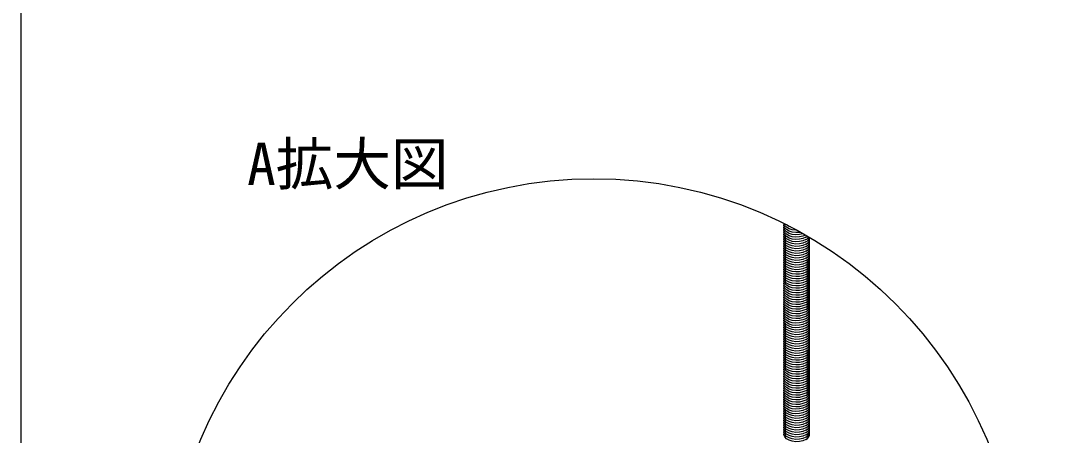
# Model space of a CAD drawing. Units: millimetres on the paper. Extents: x -141 to 141, y -98 to 97.
# Drawn here: x -141 to -45.2, y -38.4 to -0.3 of the extents above; entities that cross this region are included whole.
import ezdxf
from ezdxf.enums import TextEntityAlignment as Align

# ---------------------------------------------------------------- set-up
doc = ezdxf.new("R2010")
doc.units = ezdxf.units.MM
doc.layers.add('0-0_文字･図枠･寸法', color=7, linetype='Continuous')
doc.layers.add('0-1_0', color=7, linetype='Continuous')
doc.styles.add('ＭＳ ゴシック', font='')
doc.styles.get('ＭＳ ゴシック').set_extended_font_data('MS Gothic')

msp = doc.modelspace()

# ---------------------------------------------------------------- linework, layer by layer
at = {"layer": '0-0_文字･図枠･寸法'}
msp.add_lwpolyline([(141.017, 97.187), (-140.983, 97.187), (-140.983, -97.813)], dxfattribs=at)
msp.add_circle((-88.297, -54.058), 39.223, dxfattribs=at)
at = {"layer": '0-1_0'}
for points in [[(-69.297, -19.744), (-69.383, -19.763), (-69.718, -19.777), (-70.045, -19.736), (-70.339, -19.643), (-70.576, -19.506), (-70.737, -19.336), (-70.808, -19.147), (-70.797, -18.992)], [(-69.634, -19.56), (-69.718, -19.563), (-70.045, -19.522), (-70.339, -19.429), (-70.576, -19.292), (-70.737, -19.122), (-70.801, -18.954)], [(-70.201, -19.259), (-70.339, -19.215), (-70.576, -19.079), (-70.599, -19.055)], [(-69.031, -19.893), (-69.069, -19.909), (-69.383, -19.977), (-69.718, -19.991), (-70.045, -19.949), (-70.339, -19.857), (-70.576, -19.72), (-70.737, -19.55), (-70.808, -19.361), (-70.797, -19.205)], [(-68.817, -20.014), (-69.069, -20.123), (-69.383, -20.19), (-69.718, -20.204), (-70.045, -20.163), (-70.339, -20.07), (-70.576, -19.934), (-70.737, -19.764), (-70.808, -19.575), (-70.797, -19.419)], [(-68.801, -20.221), (-69.069, -20.337), (-69.383, -20.404), (-69.718, -20.418), (-70.045, -20.377), (-70.339, -20.284), (-70.576, -20.147), (-70.737, -19.977), (-70.808, -19.788), (-70.797, -19.633)], [(-68.801, -20.434), (-69.069, -20.55), (-69.383, -20.618), (-69.718, -20.632), (-70.045, -20.591), (-70.339, -20.498), (-70.576, -20.361), (-70.737, -20.191), (-70.808, -20.002), (-70.797, -19.847)], [(-68.801, -20.648), (-69.069, -20.764), (-69.383, -20.832), (-69.718, -20.846), (-70.045, -20.804), (-70.339, -20.712), (-70.576, -20.575), (-70.737, -20.405), (-70.808, -20.216), (-70.797, -20.06)], [(-68.801, -20.862), (-69.069, -20.978), (-69.383, -21.045), (-69.718, -21.059), (-70.045, -21.018), (-70.339, -20.925), (-70.576, -20.789), (-70.737, -20.619), (-70.808, -20.429), (-70.797, -20.274)], [(-68.801, -20.862), (-69.069, -20.978), (-69.383, -21.045), (-69.718, -21.059), (-70.045, -21.018), (-70.339, -20.925), (-70.576, -20.789), (-70.737, -20.619), (-70.808, -20.429), (-70.797, -20.274)], [(-68.801, -21.076), (-69.069, -21.192), (-69.383, -21.259), (-69.718, -21.273), (-70.045, -21.232), (-70.339, -21.139), (-70.576, -21.002), (-70.737, -20.832), (-70.808, -20.643), (-70.797, -20.488)], [(-68.801, -21.289), (-69.069, -21.405), (-69.383, -21.473), (-69.718, -21.487), (-70.045, -21.446), (-70.339, -21.353), (-70.576, -21.216), (-70.737, -21.046), (-70.808, -20.857), (-70.797, -20.702)], [(-68.801, -21.503), (-69.069, -21.619), (-69.383, -21.687), (-69.718, -21.7), (-70.045, -21.659), (-70.339, -21.567), (-70.576, -21.43), (-70.737, -21.26), (-70.808, -21.071), (-70.797, -20.915)], [(-68.801, -21.717), (-69.069, -21.833), (-69.383, -21.9), (-69.718, -21.914), (-70.045, -21.873), (-70.339, -21.78), (-70.576, -21.643), (-70.737, -21.474), (-70.808, -21.284), (-70.797, -21.129)], [(-68.801, -21.931), (-69.069, -22.047), (-69.383, -22.114), (-69.718, -22.128), (-70.045, -22.087), (-70.339, -21.994), (-70.576, -21.857), (-70.737, -21.687), (-70.808, -21.498), (-70.797, -21.343)], [(-68.801, -22.144), (-69.069, -22.26), (-69.383, -22.328), (-69.718, -22.342), (-70.045, -22.301), (-70.339, -22.208), (-70.576, -22.071), (-70.737, -21.901), (-70.808, -21.712), (-70.797, -21.557)], [(-68.801, -22.358), (-69.069, -22.474), (-69.383, -22.542), (-69.718, -22.555), (-70.045, -22.514), (-70.339, -22.422), (-70.576, -22.285), (-70.737, -22.115), (-70.808, -21.926), (-70.797, -21.77)], [(-68.801, -22.358), (-69.069, -22.474), (-69.383, -22.542), (-69.718, -22.555), (-70.045, -22.514), (-70.339, -22.422), (-70.576, -22.285), (-70.737, -22.115), (-70.808, -21.926), (-70.797, -21.77)], [(-68.801, -22.572), (-69.069, -22.688), (-69.383, -22.755), (-69.718, -22.769), (-70.045, -22.728), (-70.339, -22.635), (-70.576, -22.498), (-70.737, -22.329), (-70.808, -22.139), (-70.797, -21.984)], [(-68.801, -22.786), (-69.069, -22.902), (-69.383, -22.969), (-69.718, -22.983), (-70.045, -22.942), (-70.339, -22.849), (-70.576, -22.712), (-70.737, -22.542), (-70.808, -22.353), (-70.797, -22.198)], [(-68.801, -22.999), (-69.069, -23.115), (-69.383, -23.183), (-69.718, -23.197), (-70.045, -23.156), (-70.339, -23.063), (-70.576, -22.926), (-70.737, -22.756), (-70.808, -22.567), (-70.797, -22.412)], [(-68.801, -23.213), (-69.069, -23.329), (-69.383, -23.397), (-69.718, -23.41), (-70.045, -23.369), (-70.339, -23.277), (-70.576, -23.14), (-70.737, -22.97), (-70.808, -22.781), (-70.797, -22.625)], [(-68.801, -23.427), (-69.069, -23.543), (-69.383, -23.61), (-69.718, -23.624), (-70.045, -23.583), (-70.339, -23.49), (-70.576, -23.353), (-70.737, -23.184), (-70.808, -22.994), (-70.797, -22.839)], [(-68.801, -23.64), (-69.069, -23.756), (-69.383, -23.824), (-69.718, -23.838), (-70.045, -23.797), (-70.339, -23.704), (-70.576, -23.567), (-70.737, -23.397), (-70.808, -23.208), (-70.797, -23.053)], [(-68.801, -23.64), (-69.069, -23.756), (-69.383, -23.824), (-69.718, -23.838), (-70.045, -23.797), (-70.339, -23.704), (-70.576, -23.567), (-70.737, -23.397), (-70.808, -23.208), (-70.797, -23.053)], [(-68.801, -23.854), (-69.069, -23.97), (-69.383, -24.038), (-69.718, -24.052), (-70.045, -24.011), (-70.339, -23.918), (-70.576, -23.781), (-70.737, -23.611), (-70.808, -23.422), (-70.797, -23.267)], [(-68.801, -24.068), (-69.069, -24.184), (-69.383, -24.252), (-69.718, -24.265), (-70.045, -24.224), (-70.339, -24.132), (-70.576, -23.995), (-70.737, -23.825), (-70.808, -23.636), (-70.797, -23.48)], [(-68.801, -24.282), (-69.069, -24.398), (-69.383, -24.465), (-69.718, -24.479), (-70.045, -24.438), (-70.339, -24.345), (-70.576, -24.208), (-70.737, -24.039), (-70.808, -23.849), (-70.797, -23.694)], [(-68.801, -24.495), (-69.069, -24.611), (-69.383, -24.679), (-69.718, -24.693), (-70.045, -24.652), (-70.339, -24.559), (-70.576, -24.422), (-70.737, -24.252), (-70.808, -24.063), (-70.797, -23.908)], [(-68.801, -24.709), (-69.069, -24.825), (-69.383, -24.893), (-69.718, -24.907), (-70.045, -24.865), (-70.339, -24.773), (-70.576, -24.636), (-70.737, -24.466), (-70.808, -24.277), (-70.797, -24.121)], [(-68.801, -24.923), (-69.069, -25.039), (-69.383, -25.107), (-69.718, -25.12), (-70.045, -25.079), (-70.339, -24.986), (-70.576, -24.85), (-70.737, -24.68), (-70.808, -24.491), (-70.797, -24.335)], [(-68.801, -25.137), (-69.069, -25.253), (-69.383, -25.32), (-69.718, -25.334), (-70.045, -25.293), (-70.339, -25.2), (-70.576, -25.063), (-70.737, -24.893), (-70.808, -24.704), (-70.797, -24.549)], [(-68.801, -25.137), (-69.069, -25.253), (-69.383, -25.32), (-69.718, -25.334), (-70.045, -25.293), (-70.339, -25.2), (-70.576, -25.063), (-70.737, -24.893), (-70.808, -24.704), (-70.797, -24.549)], [(-68.801, -25.35), (-69.069, -25.466), (-69.383, -25.534), (-69.718, -25.548), (-70.045, -25.507), (-70.339, -25.414), (-70.576, -25.277), (-70.737, -25.107), (-70.808, -24.918), (-70.797, -24.763)], [(-68.801, -25.564), (-69.069, -25.68), (-69.383, -25.748), (-69.718, -25.762), (-70.045, -25.72), (-70.339, -25.628), (-70.576, -25.491), (-70.737, -25.321), (-70.808, -25.132), (-70.797, -24.976)], [(-68.801, -25.778), (-69.069, -25.894), (-69.383, -25.962), (-69.718, -25.975), (-70.045, -25.934), (-70.339, -25.841), (-70.576, -25.705), (-70.737, -25.535), (-70.808, -25.346), (-70.797, -25.19)], [(-68.801, -25.992), (-69.069, -26.108), (-69.383, -26.175), (-69.718, -26.189), (-70.045, -26.148), (-70.339, -26.055), (-70.576, -25.918), (-70.737, -25.748), (-70.808, -25.559), (-70.797, -25.404)], [(-68.801, -26.205), (-69.069, -26.321), (-69.383, -26.389), (-69.718, -26.403), (-70.045, -26.362), (-70.339, -26.269), (-70.576, -26.132), (-70.737, -25.962), (-70.808, -25.773), (-70.797, -25.618)], [(-68.801, -26.419), (-69.069, -26.535), (-69.383, -26.603), (-69.718, -26.617), (-70.045, -26.575), (-70.339, -26.483), (-70.576, -26.346), (-70.737, -26.176), (-70.808, -25.987), (-70.797, -25.831)], [(-68.801, -26.419), (-69.069, -26.535), (-69.383, -26.603), (-69.718, -26.617), (-70.045, -26.575), (-70.339, -26.483), (-70.576, -26.346), (-70.737, -26.176), (-70.808, -25.987), (-70.797, -25.831)], [(-68.801, -26.633), (-69.069, -26.749), (-69.383, -26.817), (-69.718, -26.83), (-70.045, -26.789), (-70.339, -26.696), (-70.576, -26.56), (-70.737, -26.39), (-70.808, -26.201), (-70.797, -26.045)], [(-68.801, -26.847), (-69.069, -26.963), (-69.383, -27.03), (-69.718, -27.044), (-70.045, -27.003), (-70.339, -26.91), (-70.576, -26.773), (-70.737, -26.603), (-70.808, -26.414), (-70.797, -26.259)], [(-68.801, -27.06), (-69.069, -27.176), (-69.383, -27.244), (-69.718, -27.258), (-70.045, -27.217), (-70.339, -27.124), (-70.576, -26.987), (-70.737, -26.817), (-70.808, -26.628), (-70.797, -26.473)], [(-68.801, -27.274), (-69.069, -27.39), (-69.383, -27.458), (-69.718, -27.472), (-70.045, -27.43), (-70.339, -27.338), (-70.576, -27.201), (-70.737, -27.031), (-70.808, -26.842), (-70.797, -26.686)], [(-68.801, -27.488), (-69.069, -27.604), (-69.383, -27.671), (-69.718, -27.685), (-70.045, -27.644), (-70.339, -27.551), (-70.576, -27.415), (-70.737, -27.245), (-70.808, -27.056), (-70.797, -26.9)], [(-68.801, -27.702), (-69.069, -27.818), (-69.383, -27.885), (-69.718, -27.899), (-70.045, -27.858), (-70.339, -27.765), (-70.576, -27.628), (-70.737, -27.458), (-70.808, -27.269), (-70.797, -27.114)], [(-68.801, -27.915), (-69.069, -28.031), (-69.383, -28.099), (-69.718, -28.113), (-70.045, -28.072), (-70.339, -27.979), (-70.576, -27.842), (-70.737, -27.672), (-70.808, -27.483), (-70.797, -27.328)], [(-68.801, -27.915), (-69.069, -28.031), (-69.383, -28.099), (-69.718, -28.113), (-70.045, -28.072), (-70.339, -27.979), (-70.576, -27.842), (-70.737, -27.672), (-70.808, -27.483), (-70.797, -27.328)], [(-68.801, -28.129), (-69.069, -28.245), (-69.383, -28.313), (-69.718, -28.327), (-70.045, -28.285), (-70.339, -28.193), (-70.576, -28.056), (-70.737, -27.886), (-70.808, -27.697), (-70.797, -27.541)], [(-68.801, -28.343), (-69.069, -28.459), (-69.383, -28.526), (-69.718, -28.54), (-70.045, -28.499), (-70.339, -28.406), (-70.576, -28.269), (-70.737, -28.1), (-70.808, -27.91), (-70.797, -27.755)], [(-68.801, -28.557), (-69.069, -28.673), (-69.383, -28.74), (-69.718, -28.754), (-70.045, -28.713), (-70.339, -28.62), (-70.576, -28.483), (-70.737, -28.313), (-70.808, -28.124), (-70.797, -27.969)], [(-68.801, -28.77), (-69.069, -28.886), (-69.383, -28.954), (-69.718, -28.968), (-70.045, -28.927), (-70.339, -28.834), (-70.576, -28.697), (-70.737, -28.527), (-70.808, -28.338), (-70.797, -28.183)], [(-68.801, -28.984), (-69.069, -29.1), (-69.383, -29.168), (-69.718, -29.181), (-70.045, -29.14), (-70.339, -29.048), (-70.576, -28.911), (-70.737, -28.741), (-70.808, -28.552), (-70.797, -28.396)], [(-68.801, -29.198), (-69.069, -29.314), (-69.383, -29.381), (-69.718, -29.395), (-70.045, -29.354), (-70.339, -29.261), (-70.576, -29.124), (-70.737, -28.955), (-70.808, -28.765), (-70.797, -28.61)], [(-68.801, -29.198), (-69.069, -29.314), (-69.383, -29.381), (-69.718, -29.395), (-70.045, -29.354), (-70.339, -29.261), (-70.576, -29.124), (-70.737, -28.955), (-70.808, -28.765), (-70.797, -28.61)], [(-68.801, -29.412), (-69.069, -29.528), (-69.383, -29.595), (-69.718, -29.609), (-70.045, -29.568), (-70.339, -29.475), (-70.576, -29.338), (-70.737, -29.168), (-70.808, -28.979), (-70.797, -28.824)], [(-68.801, -29.625), (-69.069, -29.741), (-69.383, -29.809), (-69.718, -29.823), (-70.045, -29.782), (-70.339, -29.689), (-70.576, -29.552), (-70.737, -29.382), (-70.808, -29.193), (-70.797, -29.038)], [(-68.801, -29.839), (-69.069, -29.955), (-69.383, -30.023), (-69.718, -30.036), (-70.045, -29.995), (-70.339, -29.903), (-70.576, -29.766), (-70.737, -29.596), (-70.808, -29.407), (-70.797, -29.251)], [(-68.801, -30.053), (-69.069, -30.169), (-69.383, -30.236), (-69.718, -30.25), (-70.045, -30.209), (-70.339, -30.116), (-70.576, -29.979), (-70.737, -29.81), (-70.808, -29.62), (-70.797, -29.465)], [(-68.801, -30.266), (-69.069, -30.382), (-69.383, -30.45), (-69.718, -30.464), (-70.045, -30.423), (-70.339, -30.33), (-70.576, -30.193), (-70.737, -30.023), (-70.808, -29.834), (-70.797, -29.679)], [(-68.801, -30.48), (-69.069, -30.596), (-69.383, -30.664), (-69.718, -30.678), (-70.045, -30.637), (-70.339, -30.544), (-70.576, -30.407), (-70.737, -30.237), (-70.808, -30.048), (-70.797, -29.893)], [(-68.801, -30.694), (-69.069, -30.81), (-69.383, -30.878), (-69.718, -30.891), (-70.045, -30.85), (-70.339, -30.758), (-70.576, -30.621), (-70.737, -30.451), (-70.808, -30.262), (-70.797, -30.106)], [(-68.801, -30.694), (-69.069, -30.81), (-69.383, -30.878), (-69.718, -30.891), (-70.045, -30.85), (-70.339, -30.758), (-70.576, -30.621), (-70.737, -30.451), (-70.808, -30.262), (-70.797, -30.106)], [(-68.801, -30.908), (-69.069, -31.024), (-69.383, -31.091), (-69.718, -31.105), (-70.045, -31.064), (-70.339, -30.971), (-70.576, -30.834), (-70.737, -30.665), (-70.808, -30.475), (-70.797, -30.32)], [(-68.801, -31.121), (-69.069, -31.237), (-69.383, -31.305), (-69.718, -31.319), (-70.045, -31.278), (-70.339, -31.185), (-70.576, -31.048), (-70.737, -30.878), (-70.808, -30.689), (-70.797, -30.534)], [(-68.801, -31.335), (-69.069, -31.451), (-69.383, -31.519), (-69.718, -31.533), (-70.045, -31.492), (-70.339, -31.399), (-70.576, -31.262), (-70.737, -31.092), (-70.808, -30.903), (-70.797, -30.747)], [(-68.801, -31.549), (-69.069, -31.665), (-69.383, -31.733), (-69.718, -31.746), (-70.045, -31.705), (-70.339, -31.612), (-70.576, -31.476), (-70.737, -31.306), (-70.808, -31.117), (-70.797, -30.961)], [(-68.801, -31.763), (-69.069, -31.879), (-69.383, -31.946), (-69.718, -31.96), (-70.045, -31.919), (-70.339, -31.826), (-70.576, -31.689), (-70.737, -31.519), (-70.808, -31.33), (-70.797, -31.175)], [(-68.801, -31.976), (-69.069, -32.092), (-69.383, -32.16), (-69.718, -32.174), (-70.045, -32.133), (-70.339, -32.04), (-70.576, -31.903), (-70.737, -31.733), (-70.808, -31.544), (-70.797, -31.389)], [(-68.801, -31.976), (-69.069, -32.092), (-69.383, -32.16), (-69.718, -32.174), (-70.045, -32.133), (-70.339, -32.04), (-70.576, -31.903), (-70.737, -31.733), (-70.808, -31.544), (-70.797, -31.389)], [(-68.801, -32.19), (-69.069, -32.306), (-69.383, -32.374), (-69.718, -32.388), (-70.045, -32.346), (-70.339, -32.254), (-70.576, -32.117), (-70.737, -31.947), (-70.808, -31.758), (-70.797, -31.602)], [(-68.801, -32.404), (-69.069, -32.52), (-69.383, -32.588), (-69.718, -32.601), (-70.045, -32.56), (-70.339, -32.467), (-70.576, -32.331), (-70.737, -32.161), (-70.808, -31.972), (-70.797, -31.816)], [(-68.801, -32.618), (-69.069, -32.734), (-69.383, -32.801), (-69.718, -32.815), (-70.045, -32.774), (-70.339, -32.681), (-70.576, -32.544), (-70.737, -32.374), (-70.808, -32.185), (-70.797, -32.03)], [(-68.801, -32.831), (-69.069, -32.947), (-69.383, -33.015), (-69.718, -33.029), (-70.045, -32.988), (-70.339, -32.895), (-70.576, -32.758), (-70.737, -32.588), (-70.808, -32.399), (-70.797, -32.244)], [(-68.801, -33.045), (-69.069, -33.161), (-69.383, -33.229), (-69.718, -33.243), (-70.045, -33.201), (-70.339, -33.109), (-70.576, -32.972), (-70.737, -32.802), (-70.808, -32.613), (-70.797, -32.457)], [(-68.801, -33.259), (-69.069, -33.375), (-69.383, -33.443), (-69.718, -33.456), (-70.045, -33.415), (-70.339, -33.322), (-70.576, -33.186), (-70.737, -33.016), (-70.808, -32.827), (-70.797, -32.671)], [(-68.801, -33.473), (-69.069, -33.589), (-69.383, -33.656), (-69.718, -33.67), (-70.045, -33.629), (-70.339, -33.536), (-70.576, -33.399), (-70.737, -33.229), (-70.808, -33.04), (-70.797, -32.885)], [(-68.801, -33.473), (-69.069, -33.589), (-69.383, -33.656), (-69.718, -33.67), (-70.045, -33.629), (-70.339, -33.536), (-70.576, -33.399), (-70.737, -33.229), (-70.808, -33.04), (-70.797, -32.885)], [(-68.801, -33.686), (-69.069, -33.802), (-69.383, -33.87), (-69.718, -33.884), (-70.045, -33.843), (-70.339, -33.75), (-70.576, -33.613), (-70.737, -33.443), (-70.808, -33.254), (-70.797, -33.099)], [(-68.801, -33.9), (-69.069, -34.016), (-69.383, -34.084), (-69.718, -34.098), (-70.045, -34.056), (-70.339, -33.964), (-70.576, -33.827), (-70.737, -33.657), (-70.808, -33.468), (-70.797, -33.312)], [(-68.801, -34.114), (-69.069, -34.23), (-69.383, -34.297), (-69.718, -34.311), (-70.045, -34.27), (-70.339, -34.177), (-70.576, -34.041), (-70.737, -33.871), (-70.808, -33.682), (-70.797, -33.526)], [(-68.801, -34.328), (-69.069, -34.444), (-69.383, -34.511), (-69.718, -34.525), (-70.045, -34.484), (-70.339, -34.391), (-70.576, -34.254), (-70.737, -34.084), (-70.808, -33.895), (-70.797, -33.74)], [(-68.801, -34.541), (-69.069, -34.657), (-69.383, -34.725), (-69.718, -34.739), (-70.045, -34.698), (-70.339, -34.605), (-70.576, -34.468), (-70.737, -34.298), (-70.808, -34.109), (-70.797, -33.954)], [(-68.801, -34.755), (-69.069, -34.871), (-69.383, -34.939), (-69.718, -34.953), (-70.045, -34.911), (-70.339, -34.819), (-70.576, -34.682), (-70.737, -34.512), (-70.808, -34.323), (-70.797, -34.167)], [(-68.801, -34.755), (-69.069, -34.871), (-69.383, -34.939), (-69.718, -34.953), (-70.045, -34.911), (-70.339, -34.819), (-70.576, -34.682), (-70.737, -34.512), (-70.808, -34.323), (-70.797, -34.167)], [(-68.801, -34.969), (-69.069, -35.085), (-69.383, -35.152), (-69.718, -35.166), (-70.045, -35.125), (-70.339, -35.032), (-70.576, -34.896), (-70.737, -34.726), (-70.808, -34.536), (-70.797, -34.381)], [(-68.801, -35.183), (-69.069, -35.299), (-69.383, -35.366), (-69.718, -35.38), (-70.045, -35.339), (-70.339, -35.246), (-70.576, -35.109), (-70.737, -34.939), (-70.808, -34.75), (-70.797, -34.595)], [(-68.801, -35.396), (-69.069, -35.512), (-69.383, -35.58), (-69.718, -35.594), (-70.045, -35.553), (-70.339, -35.46), (-70.576, -35.323), (-70.737, -35.153), (-70.808, -34.964), (-70.797, -34.809)], [(-68.801, -35.61), (-69.069, -35.726), (-69.383, -35.794), (-69.718, -35.807), (-70.045, -35.766), (-70.339, -35.674), (-70.576, -35.537), (-70.737, -35.367), (-70.808, -35.178), (-70.797, -35.022)], [(-68.801, -35.824), (-69.069, -35.94), (-69.383, -36.007), (-69.718, -36.021), (-70.045, -35.98), (-70.339, -35.887), (-70.576, -35.75), (-70.737, -35.581), (-70.808, -35.391), (-70.797, -35.236)], [(-68.801, -36.038), (-69.069, -36.154), (-69.383, -36.221), (-69.718, -36.235), (-70.045, -36.194), (-70.339, -36.101), (-70.576, -35.964), (-70.737, -35.794), (-70.808, -35.605), (-70.797, -35.45)], [(-68.801, -36.251), (-69.069, -36.367), (-69.383, -36.435), (-69.718, -36.449), (-70.045, -36.408), (-70.339, -36.315), (-70.576, -36.178), (-70.737, -36.008), (-70.808, -35.819), (-70.797, -35.664)], [(-68.801, -36.251), (-69.069, -36.367), (-69.383, -36.435), (-69.718, -36.449), (-70.045, -36.408), (-70.339, -36.315), (-70.576, -36.178), (-70.737, -36.008), (-70.808, -35.819), (-70.797, -35.664)], [(-68.801, -36.465), (-69.069, -36.581), (-69.383, -36.649), (-69.718, -36.662), (-70.045, -36.621), (-70.339, -36.529), (-70.576, -36.392), (-70.737, -36.222), (-70.808, -36.033), (-70.797, -35.877)], [(-68.801, -36.679), (-69.069, -36.795), (-69.383, -36.862), (-69.718, -36.876), (-70.045, -36.835), (-70.339, -36.742), (-70.576, -36.605), (-70.737, -36.436), (-70.808, -36.246), (-70.797, -36.091)], [(-68.801, -36.893), (-69.069, -37.009), (-69.383, -37.076), (-69.718, -37.09), (-70.045, -37.049), (-70.339, -36.956), (-70.576, -36.819), (-70.737, -36.649), (-70.808, -36.46), (-70.797, -36.305)], [(-68.801, -37.106), (-69.069, -37.222), (-69.383, -37.29), (-69.718, -37.304), (-70.045, -37.263), (-70.339, -37.17), (-70.576, -37.033), (-70.737, -36.863), (-70.808, -36.674), (-70.797, -36.519)], [(-68.801, -37.32), (-69.069, -37.436), (-69.383, -37.504), (-69.718, -37.517), (-70.045, -37.476), (-70.339, -37.384), (-70.576, -37.247), (-70.737, -37.077), (-70.808, -36.888), (-70.797, -36.732)], [(-68.801, -37.534), (-69.069, -37.65), (-69.383, -37.717), (-69.718, -37.731), (-70.045, -37.69), (-70.339, -37.597), (-70.576, -37.46), (-70.737, -37.291), (-70.808, -37.101), (-70.797, -36.946)], [(-68.801, -37.534), (-69.069, -37.65), (-69.383, -37.717), (-69.718, -37.731), (-70.045, -37.69), (-70.339, -37.597), (-70.576, -37.46), (-70.737, -37.291), (-70.808, -37.101), (-70.797, -36.946)], [(-68.801, -37.747), (-69.069, -37.863), (-69.383, -37.931), (-69.718, -37.945), (-70.045, -37.904), (-70.339, -37.811), (-70.576, -37.674), (-70.737, -37.504), (-70.808, -37.315), (-70.797, -37.16)], [(-68.801, -37.961), (-69.069, -38.077), (-69.383, -38.145), (-69.718, -38.159), (-70.045, -38.118), (-70.339, -38.025), (-70.576, -37.888), (-70.737, -37.718), (-70.808, -37.529), (-70.797, -37.374)], [(-68.801, -38.175), (-69.069, -38.291), (-69.383, -38.359), (-69.718, -38.372), (-70.045, -38.331), (-70.339, -38.239), (-70.576, -38.102), (-70.737, -37.932), (-70.808, -37.743), (-70.797, -37.587)], [(-68.801, -38.389), (-69.069, -38.505), (-69.383, -38.572), (-69.718, -38.586), (-70.045, -38.545), (-70.339, -38.452), (-70.576, -38.315), (-70.737, -38.146), (-70.808, -37.956), (-70.797, -37.801)], [(-68.801, -38.602), (-69.069, -38.718), (-69.383, -38.786), (-69.718, -38.8), (-70.045, -38.759), (-70.339, -38.666), (-70.576, -38.529), (-70.737, -38.359), (-70.808, -38.17), (-70.797, -38.015)], [(-68.801, -38.816), (-69.069, -38.932), (-69.383, -39), (-69.718, -39.014), (-70.045, -38.972), (-70.339, -38.88), (-70.576, -38.743), (-70.737, -38.573), (-70.808, -38.384), (-70.797, -38.228)]]:
    msp.add_lwpolyline(points, dxfattribs=at)
for centre, end in [((-68.987, -19.729), 312.05986), ((-68.987, -19.943), 332.48871), ((-68.987, -20.157), 353.26391), ((-68.987, -20.37), 10.56015), ((-68.987, -20.37), 10.56015), ((-68.987, -20.584), 10.56015), ((-68.987, -20.798), 10.56015), ((-68.987, -21.012), 10.56015), ((-68.987, -21.225), 10.56015), ((-68.987, -21.439), 10.56015), ((-68.987, -21.653), 10.56015), ((-68.987, -21.867), 10.56015), ((-68.987, -21.867), 10.56015), ((-68.987, -22.08), 10.56015), ((-68.987, -22.294), 10.56015), ((-68.987, -22.508), 10.56015), ((-68.987, -22.722), 10.56015), ((-68.987, -22.935), 10.56015), ((-68.987, -23.149), 10.56015), ((-68.987, -23.149), 10.56015), ((-68.987, -23.363), 10.56015), ((-68.987, -23.577), 10.56015), ((-68.987, -23.79), 10.56015), ((-68.987, -24.004), 10.56015), ((-68.987, -24.218), 10.56015), ((-68.987, -24.432), 10.56015), ((-68.987, -24.645), 10.56015), ((-68.987, -24.645), 10.56015), ((-68.987, -24.859), 10.56015), ((-68.987, -25.073), 10.56015), ((-68.987, -25.287), 10.56015), ((-68.987, -25.5), 10.56015), ((-68.987, -25.714), 10.56015), ((-68.987, -25.928), 10.56015), ((-68.987, -25.928), 10.56015), ((-68.987, -26.141), 10.56015), ((-68.987, -26.355), 10.56015), ((-68.987, -26.569), 10.56015), ((-68.987, -26.783), 10.56015), ((-68.987, -26.996), 10.56015), ((-68.987, -27.21), 10.56015), ((-68.987, -27.424), 10.56015), ((-68.987, -27.424), 10.56015), ((-68.987, -27.638), 10.56015), ((-68.987, -27.851), 10.56015), ((-68.987, -28.065), 10.56015), ((-68.987, -28.279), 10.56015), ((-68.987, -28.493), 10.56015), ((-68.987, -28.706), 10.56015), ((-68.987, -28.706), 10.56015), ((-68.987, -28.92), 10.56015), ((-68.987, -29.134), 10.56015), ((-68.987, -29.348), 10.56015), ((-68.987, -29.561), 10.56015), ((-68.987, -29.775), 10.56015), ((-68.987, -29.989), 10.56015), ((-68.987, -30.203), 10.56015), ((-68.987, -30.203), 10.56015), ((-68.987, -30.416), 10.56015), ((-68.987, -30.63), 10.56015), ((-68.987, -30.844), 10.56015), ((-68.987, -31.058), 10.56015), ((-68.987, -31.271), 10.56015), ((-68.987, -31.485), 10.56015), ((-68.987, -31.485), 10.56015), ((-68.987, -31.699), 10.56015), ((-68.987, -31.913), 10.56015), ((-68.987, -32.126), 10.56015), ((-68.987, -32.34), 10.56015), ((-68.987, -32.554), 10.56015), ((-68.987, -32.767), 10.56015), ((-68.987, -32.981), 10.56015), ((-68.987, -32.981), 10.56015), ((-68.987, -33.195), 10.56015), ((-68.987, -33.409), 10.56015), ((-68.987, -33.622), 10.56015), ((-68.987, -33.836), 10.56015), ((-68.987, -34.05), 10.56015), ((-68.987, -34.264), 10.56015), ((-68.987, -34.264), 10.56015), ((-68.987, -34.477), 10.56015), ((-68.987, -34.691), 10.56015), ((-68.987, -34.905), 10.56015), ((-68.987, -35.119), 10.56015), ((-68.987, -35.332), 10.56015), ((-68.987, -35.546), 10.56015), ((-68.987, -35.76), 10.56015), ((-68.987, -35.76), 10.56015), ((-68.987, -35.974), 10.56015), ((-68.987, -36.187), 10.56015), ((-68.987, -36.401), 10.56015), ((-68.987, -36.615), 10.56015), ((-68.987, -36.829), 10.56015), ((-68.987, -37.042), 10.56015), ((-68.987, -37.042), 10.56015), ((-68.987, -37.256), 10.56015), ((-68.987, -37.47), 10.56015), ((-68.987, -37.684), 10.56015), ((-68.987, -37.897), 10.56015), ((-68.987, -38.111), 10.56015), ((-68.987, -38.325), 10.56015)]:
    msp.add_arc(centre, 0.525, 290.75636, end, dxfattribs=at)

# ---------------------------------------------------------------- texts
at = {"layer": '0-0_文字･図枠･寸法', "style": 'ＭＳ ゴシック'}
msp.add_text('A拡大図', height=3.88, dxfattribs=at).set_placement((-120.177, -16.572), align=Align.BOTTOM_LEFT)

doc.saveas('drawing.dxf')
